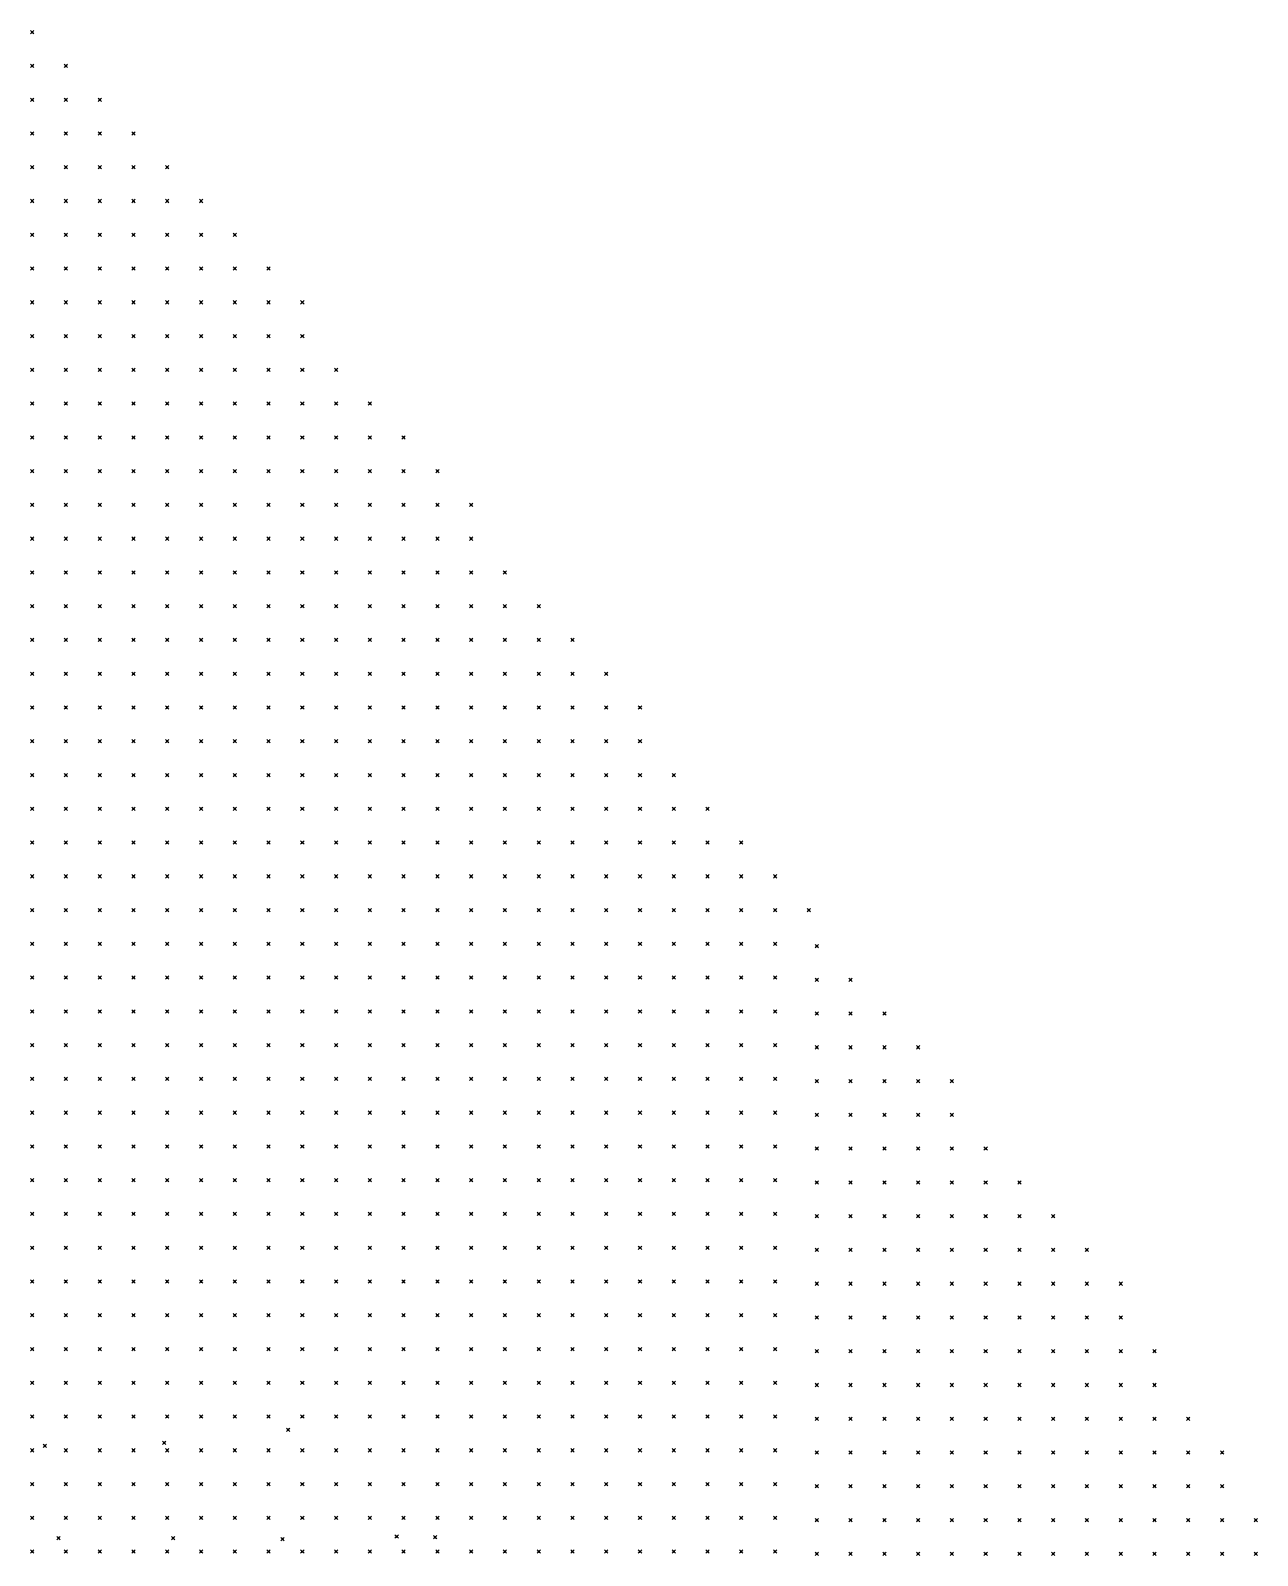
# Model space of a CAD drawing. Header units: metres. Extents: x 441556 to 446409, y 432338 to 461058.
# Drawn here: x 445850 to 445959, y 439058.6 to 439194.1 of the extents above; entities that cross this region are included whole.
import ezdxf

# ---------------------------------------------------------------- set-up
doc = ezdxf.new("R2010")
doc.units = ezdxf.units.M
doc.header["$MEASUREMENT"] = 0
doc.header["$PDMODE"] = 35
doc.header["$PDSIZE"] = 0.15
doc.layers.add('DTM-NOK-RevN_LIDAR_co_lidar', color=91, linetype='Continuous', lineweight=0)
doc.layers.add('DTM-NOK-RevN_RTK', color=32, linetype='Continuous', lineweight=0)

msp = doc.modelspace()

# ---------------------------------------------------------------- linework, layer by layer
at = {"layer": 'DTM-NOK-RevN_LIDAR_co_lidar'}
for p in [(445850.157, 439193.952, 367.745), (445850.157, 439190.953, 366.067), (445853.157, 439190.953, 367.275), (445850.157, 439187.953, 364.415), (445853.157, 439187.953, 365.574), (445856.156, 439187.953, 366.765), (445850.157, 439184.954, 362.992), (445853.157, 439184.954, 364.123), (445856.156, 439184.954, 365.064), (445859.155, 439184.954, 365.436), (445850.157, 439181.955, 361.779), (445853.157, 439181.955, 362.748), (445856.156, 439181.955, 362.924), (445859.155, 439181.955, 363.05), (445862.155, 439181.955, 363.469), (445850.157, 439178.955, 360.212), (445853.157, 439178.955, 360.657), (445856.156, 439178.955, 360.985), (445859.155, 439178.955, 361.769), (445862.155, 439178.955, 363.113), (445865.154, 439178.955, 364.659), (445850.157, 439175.956, 359.019), (445853.157, 439175.956, 359.575), (445856.156, 439175.956, 360.311), (445859.155, 439175.956, 361.822), (445862.155, 439175.956, 363.299), (445865.154, 439175.956, 364.936), (445868.153, 439175.956, 365.342), (445850.157, 439172.957, 358.274), (445853.157, 439172.957, 359.131), (445856.156, 439172.957, 360.231), (445859.155, 439172.957, 361.479), (445862.155, 439172.957, 362.907), (445865.154, 439172.957, 364.111), (445868.153, 439172.957, 364.302), (445871.153, 439172.957, 364.006), (445850.157, 439169.957, 358.051), (445853.157, 439169.957, 358.826), (445856.156, 439169.957, 359.724), (445859.155, 439169.957, 360.763), (445862.155, 439169.957, 362.059), (445865.154, 439169.957, 362.99), (445868.153, 439169.957, 363.108), (445871.153, 439169.957, 363.134), (445874.152, 439169.957, 363.794), (445850.157, 439166.958, 357.267), (445853.157, 439166.958, 358.06), (445856.156, 439166.958, 359.138), (445859.155, 439166.958, 360.276), (445862.155, 439166.958, 361.165), (445865.154, 439166.958, 361.849), (445868.153, 439166.958, 361.778), (445871.153, 439166.958, 362.077), (445874.152, 439166.958, 362.672), (445850.157, 439163.958, 356.424), (445853.157, 439163.958, 357.467), (445856.156, 439163.958, 358.808), (445859.155, 439163.958, 359.789), (445862.155, 439163.958, 360.349), (445865.154, 439163.958, 360.585), (445868.153, 439163.958, 360.601), (445871.153, 439163.958, 360.842), (445874.152, 439163.958, 361.374), (445877.151, 439163.958, 362.081), (445850.157, 439160.959, 355.911), (445853.157, 439160.959, 357.056), (445856.156, 439160.959, 358.192), (445859.155, 439160.959, 358.787), (445862.155, 439160.959, 359.236), (445865.154, 439160.959, 359.293), (445868.153, 439160.959, 359.439), (445871.153, 439160.959, 359.699), (445874.152, 439160.959, 360.272), (445877.151, 439160.959, 360.999), (445880.151, 439160.959, 361.511), (445850.157, 439157.96, 355.556), (445853.157, 439157.96, 356.4), (445856.156, 439157.96, 357.179), (445859.155, 439157.96, 357.491), (445862.155, 439157.96, 357.927), (445865.154, 439157.96, 358.101), (445868.153, 439157.96, 358.284), (445871.153, 439157.96, 358.676), (445874.152, 439157.96, 359.321), (445877.151, 439157.96, 359.956), (445880.151, 439157.96, 360.435), (445883.15, 439157.96, 361.053), (445850.157, 439154.96, 354.971), (445853.157, 439154.96, 355.54), (445856.156, 439154.96, 356.139), (445859.155, 439154.96, 356.426), (445862.155, 439154.96, 356.706), (445865.154, 439154.96, 356.998), (445868.153, 439154.96, 357.285), (445871.153, 439154.96, 357.713), (445874.152, 439154.96, 358.323), (445877.151, 439154.96, 358.937), (445880.151, 439154.96, 359.45), (445883.15, 439154.96, 360.044), (445886.149, 439154.96, 360.767), (445850.157, 439151.961, 354.139), (445853.157, 439151.961, 354.685), (445856.156, 439151.961, 355.202), (445859.155, 439151.961, 355.535), (445862.155, 439151.961, 355.718), (445865.154, 439151.961, 356.05), (445868.153, 439151.961, 356.438), (445871.153, 439151.961, 356.932), (445874.152, 439151.961, 357.465), (445877.151, 439151.961, 358.05), (445880.151, 439151.961, 358.621), (445883.15, 439151.961, 359.253), (445886.149, 439151.961, 359.972), (445889.149, 439151.961, 360.827), (445850.157, 439148.962, 353.198), (445853.157, 439148.962, 353.755), (445856.156, 439148.962, 354.275), (445859.155, 439148.962, 354.642), (445862.155, 439148.962, 354.923), (445865.154, 439148.962, 355.307), (445868.153, 439148.962, 355.735), (445871.153, 439148.962, 356.328), (445874.152, 439148.962, 356.853), (445877.151, 439148.962, 357.438), (445880.151, 439148.962, 358.062), (445883.15, 439148.962, 358.795), (445886.149, 439148.962, 359.517), (445889.149, 439148.962, 360.291), (445850.157, 439145.962, 352.276), (445853.157, 439145.962, 352.887), (445856.156, 439145.962, 353.519), (445859.155, 439145.962, 353.881), (445862.155, 439145.962, 354.324), (445865.154, 439145.962, 354.78), (445868.153, 439145.962, 355.29), (445871.153, 439145.962, 355.88), (445874.152, 439145.962, 356.413), (445877.151, 439145.962, 357.057), (445880.151, 439145.962, 357.765), (445883.15, 439145.962, 358.571), (445886.149, 439145.962, 359.381), (445889.149, 439145.962, 360.138), (445892.148, 439145.962, 360.75), (445850.157, 439142.963, 351.584), (445853.157, 439142.963, 352.296), (445856.156, 439142.963, 352.918), (445859.155, 439142.963, 353.416), (445862.155, 439142.963, 353.941), (445865.154, 439142.963, 354.422), (445868.153, 439142.963, 355.023), (445871.153, 439142.963, 355.585), (445874.152, 439142.963, 356.132), (445877.151, 439142.963, 356.8), (445880.151, 439142.963, 357.592), (445883.15, 439142.963, 358.419), (445886.149, 439142.963, 359.281), (445889.149, 439142.963, 359.889), (445892.148, 439142.963, 360.249), (445895.147, 439142.963, 360.724), (445850.157, 439139.964, 351.201), (445853.157, 439139.964, 351.855), (445856.156, 439139.964, 352.344), (445859.155, 439139.964, 353.098), (445862.155, 439139.964, 353.525), (445865.154, 439139.964, 354.029), (445868.153, 439139.964, 354.639), (445871.153, 439139.964, 355.235), (445874.152, 439139.964, 355.862), (445877.151, 439139.964, 356.664), (445880.151, 439139.964, 357.454), (445883.15, 439139.964, 358.251), (445886.149, 439139.964, 358.824), (445889.149, 439139.964, 359.073), (445892.148, 439139.964, 359.406), (445895.147, 439139.964, 360.049), (445898.147, 439139.964, 360.854), (445850.157, 439136.964, 350.967), (445853.157, 439136.964, 351.541), (445856.156, 439136.964, 352.082), (445859.155, 439136.964, 352.576), (445862.155, 439136.964, 352.99), (445865.154, 439136.964, 353.559), (445868.153, 439136.964, 354.155), (445871.153, 439136.964, 354.868), (445874.152, 439136.964, 355.537), (445877.151, 439136.964, 356.41), (445880.151, 439136.964, 357.119), (445883.15, 439136.964, 357.732), (445886.149, 439136.964, 358.134), (445889.149, 439136.964, 358.159), (445892.148, 439136.964, 358.591), (445895.147, 439136.964, 359.702), (445898.147, 439136.964, 360.986), (445901.146, 439136.964, 362.243), (445850.157, 439133.965, 350.54), (445853.157, 439133.965, 351.056), (445856.156, 439133.965, 351.595), (445859.155, 439133.965, 352.067), (445862.155, 439133.965, 352.549), (445865.154, 439133.965, 353.113), (445868.153, 439133.965, 353.784), (445871.153, 439133.965, 354.552), (445874.152, 439133.965, 355.195), (445877.151, 439133.965, 355.842), (445880.151, 439133.965, 356.564), (445883.15, 439133.965, 357.138), (445886.149, 439133.965, 357.541), (445889.149, 439133.965, 357.328), (445892.148, 439133.965, 357.573), (445895.147, 439133.965, 358.894), (445898.147, 439133.965, 360.6), (445901.146, 439133.965, 362.375), (445904.145, 439133.965, 363.822), (445850.157, 439130.966, 350.05), (445853.157, 439130.966, 350.52), (445856.156, 439130.966, 351.083), (445859.155, 439130.966, 351.508), (445862.155, 439130.966, 352.094), (445865.154, 439130.966, 352.736), (445868.153, 439130.966, 353.418), (445871.153, 439130.966, 354.127), (445874.152, 439130.966, 354.766), (445877.151, 439130.966, 355.382), (445880.151, 439130.966, 355.997), (445883.15, 439130.966, 356.542), (445886.149, 439130.966, 356.832), (445889.149, 439130.966, 356.408), (445892.148, 439130.966, 356.543), (445895.147, 439130.966, 357.691), (445898.147, 439130.966, 359.126), (445901.146, 439130.966, 360.895), (445904.145, 439130.966, 362.652), (445850.157, 439127.966, 349.56), (445853.157, 439127.966, 349.895), (445856.156, 439127.966, 350.389), (445859.155, 439127.966, 350.988), (445862.155, 439127.966, 351.751), (445865.154, 439127.966, 352.479), (445868.153, 439127.966, 353.078), (445871.153, 439127.966, 353.851), (445874.152, 439127.966, 354.467), (445877.151, 439127.966, 355.097), (445880.151, 439127.966, 355.514), (445883.15, 439127.966, 355.915), (445886.149, 439127.966, 355.764), (445889.149, 439127.966, 355.284), (445892.148, 439127.966, 355.683), (445895.147, 439127.966, 356.767), (445898.147, 439127.966, 357.879), (445901.146, 439127.966, 359.382), (445904.145, 439127.966, 361.271), (445907.145, 439127.966, 363.321), (445850.157, 439124.967, 349.042), (445853.157, 439124.967, 349.404), (445856.156, 439124.967, 349.958), (445859.155, 439124.967, 350.768), (445862.155, 439124.967, 351.477), (445865.154, 439124.967, 352.07), (445868.153, 439124.967, 352.773), (445871.153, 439124.967, 353.404), (445874.152, 439124.967, 354.156), (445877.151, 439124.967, 354.6), (445880.151, 439124.967, 354.755), (445883.15, 439124.967, 355.047), (445886.149, 439124.967, 354.723), (445889.149, 439124.967, 354.245), (445892.148, 439124.967, 354.74), (445895.147, 439124.967, 355.854), (445898.147, 439124.967, 357.097), (445901.146, 439124.967, 358.617), (445904.145, 439124.967, 360.17), (445907.145, 439124.967, 361.95), (445910.144, 439124.967, 363.868), (445850.157, 439121.968, 348.609), (445853.157, 439121.968, 349.187), (445856.156, 439121.968, 349.744), (445859.155, 439121.968, 350.489), (445862.155, 439121.968, 351.121), (445865.154, 439121.968, 351.685), (445868.153, 439121.968, 352.297), (445871.153, 439121.968, 353.075), (445874.152, 439121.968, 353.722), (445877.151, 439121.968, 353.924), (445880.151, 439121.968, 353.974), (445883.15, 439121.968, 354.189), (445886.149, 439121.968, 353.947), (445889.149, 439121.968, 353.448), (445892.148, 439121.968, 353.759), (445895.147, 439121.968, 354.773), (445898.147, 439121.968, 355.935), (445901.146, 439121.968, 357.407), (445904.145, 439121.968, 359.058), (445907.145, 439121.968, 360.702), (445910.144, 439121.968, 362.435), (445913.143, 439121.968, 364.293), (445850.157, 439118.968, 348.379), (445853.157, 439118.968, 349.015), (445856.156, 439118.968, 349.425), (445859.155, 439118.968, 350.236), (445862.155, 439118.968, 350.857), (445865.154, 439118.968, 351.361), (445868.153, 439118.968, 352.073), (445871.153, 439118.968, 352.646), (445874.152, 439118.968, 352.996), (445877.151, 439118.968, 353.046), (445880.151, 439118.968, 353.058), (445883.15, 439118.968, 353.22), (445886.149, 439118.968, 352.991), (445889.149, 439118.968, 352.755), (445892.148, 439118.968, 353.057), (445895.147, 439118.968, 353.567), (445898.147, 439118.968, 354.48), (445901.146, 439118.968, 356.269), (445904.145, 439118.968, 358.022), (445907.145, 439118.968, 359.246), (445910.144, 439118.968, 360.912), (445913.143, 439118.968, 362.731), (445916.143, 439118.968, 364.796), (445850.157, 439115.969, 348.129), (445853.157, 439115.969, 348.554), (445856.156, 439115.969, 348.79), (445859.155, 439115.969, 349.666), (445862.155, 439115.969, 350.181), (445865.154, 439115.969, 350.843), (445868.153, 439115.969, 351.545), (445871.153, 439115.969, 352.039), (445874.152, 439115.969, 352.071), (445877.151, 439115.969, 351.96), (445880.151, 439115.969, 352.082), (445883.15, 439115.969, 352.183), (445886.149, 439115.969, 351.999), (445889.149, 439115.969, 351.973), (445892.148, 439115.969, 352.314), (445895.147, 439115.969, 352.777), (445898.147, 439115.969, 353.518), (445901.146, 439115.969, 354.786), (445904.145, 439115.969, 356.359), (445907.145, 439115.969, 358.082), (445910.144, 439115.969, 359.834), (445913.143, 439115.969, 361.6), (445916.143, 439115.969, 363.353), (445919.142, 439115.969, 365.695), (445850.157, 439112.97, 347.533), (445853.157, 439112.97, 348.021), (445856.156, 439112.97, 348.377), (445859.155, 439112.97, 349.07), (445862.155, 439112.97, 349.611), (445865.154, 439112.97, 350.288), (445868.153, 439112.97, 350.716), (445871.153, 439112.97, 351.122), (445874.152, 439112.97, 351.079), (445877.151, 439112.97, 351.068), (445880.151, 439112.97, 351.159), (445883.15, 439112.97, 350.989), (445886.149, 439112.97, 350.945), (445889.149, 439112.97, 351.303), (445892.148, 439112.97, 351.722), (445895.147, 439112.97, 352.167), (445898.147, 439112.97, 352.883), (445901.146, 439112.97, 353.88), (445904.145, 439112.97, 355.189), (445907.145, 439112.97, 356.78), (445910.144, 439112.97, 358.501), (445913.143, 439112.97, 360.181), (445916.143, 439112.97, 361.945), (445919.852, 439112.775, 364.844), (445850.157, 439109.97, 347.153), (445853.157, 439109.97, 347.555), (445856.156, 439109.97, 347.871), (445859.155, 439109.97, 348.509), (445862.155, 439109.97, 349.069), (445865.154, 439109.97, 349.595), (445868.153, 439109.97, 349.907), (445871.153, 439109.97, 350.111), (445874.152, 439109.97, 350.153), (445877.151, 439109.97, 350.154), (445880.151, 439109.97, 350.117), (445883.15, 439109.97, 349.995), (445886.149, 439109.97, 350.18), (445889.149, 439109.97, 350.716), (445892.148, 439109.97, 351.022), (445895.147, 439109.97, 351.262), (445898.147, 439109.97, 351.913), (445901.146, 439109.97, 352.745), (445904.145, 439109.97, 353.788), (445907.145, 439109.97, 355.35), (445910.144, 439109.97, 357.16), (445913.143, 439109.97, 358.81), (445916.143, 439109.97, 360.573), (445919.852, 439109.776, 363.228), (445922.851, 439109.776, 365.335), (445850.157, 439106.971, 346.753), (445853.157, 439106.971, 347.214), (445856.156, 439106.971, 347.433), (445859.155, 439106.971, 348.115), (445862.155, 439106.971, 348.443), (445865.154, 439106.971, 348.751), (445868.153, 439106.971, 348.958), (445871.153, 439106.971, 349.136), (445874.152, 439106.971, 349.243), (445877.151, 439106.971, 349.322), (445880.151, 439106.971, 349.217), (445883.15, 439106.971, 349.137), (445886.149, 439106.971, 349.379), (445889.149, 439106.971, 349.891), (445892.148, 439106.971, 350.207), (445895.147, 439106.971, 350.394), (445898.147, 439106.971, 350.821), (445901.146, 439106.971, 351.453), (445904.145, 439106.971, 352.482), (445907.145, 439106.971, 354.113), (445910.144, 439106.971, 355.89), (445913.143, 439106.971, 357.641), (445916.143, 439106.971, 359.579), (445919.852, 439106.777, 362.488), (445922.851, 439106.777, 364.145), (445925.85, 439106.777, 366.164), (445850.157, 439103.972, 345.974), (445853.157, 439103.972, 346.362), (445856.156, 439103.972, 347.037), (445859.155, 439103.972, 347.509), (445862.155, 439103.972, 347.522), (445865.154, 439103.972, 347.741), (445868.153, 439103.972, 347.995), (445871.153, 439103.972, 348.191), (445874.152, 439103.972, 348.287), (445877.151, 439103.972, 348.395), (445880.151, 439103.972, 348.506), (445883.15, 439103.972, 348.41), (445886.149, 439103.972, 348.589), (445889.149, 439103.972, 349.016), (445892.148, 439103.972, 349.283), (445895.147, 439103.972, 349.411), (445898.147, 439103.972, 349.649), (445901.146, 439103.972, 350.271), (445904.145, 439103.972, 351.536), (445907.145, 439103.972, 353.224), (445910.144, 439103.972, 354.864), (445913.143, 439103.972, 356.472), (445916.143, 439103.972, 358.274), (445919.852, 439103.777, 361.84), (445922.851, 439103.777, 362.521), (445925.85, 439103.777, 363.848), (445928.85, 439103.777, 365.011), (445850.157, 439100.972, 345.188), (445853.157, 439100.972, 345.782), (445856.156, 439100.972, 346.376), (445859.155, 439100.972, 346.622), (445862.155, 439100.972, 346.659), (445865.154, 439100.972, 346.835), (445868.153, 439100.972, 347.045), (445871.153, 439100.972, 347.304), (445874.152, 439100.972, 347.436), (445877.151, 439100.972, 347.511), (445880.151, 439100.972, 347.72), (445883.15, 439100.972, 347.604), (445886.149, 439100.972, 347.687), (445889.149, 439100.972, 348.136), (445892.148, 439100.972, 348.426), (445895.147, 439100.972, 348.494), (445898.147, 439100.972, 348.638), (445901.146, 439100.972, 349.112), (445904.145, 439100.972, 350.404), (445907.145, 439100.972, 352.315), (445910.144, 439100.972, 353.683), (445913.143, 439100.972, 355.448), (445916.143, 439100.972, 356.969), (445919.852, 439100.778, 360.367), (445922.851, 439100.778, 361.566), (445925.85, 439100.778, 362.248), (445928.85, 439100.778, 363.256), (445931.849, 439100.778, 365.767), (445850.157, 439097.973, 344.57), (445853.157, 439097.973, 345.276), (445856.156, 439097.973, 345.723), (445859.155, 439097.973, 345.891), (445862.155, 439097.973, 345.845), (445865.154, 439097.973, 346.004), (445868.153, 439097.973, 346.123), (445871.153, 439097.973, 346.45), (445874.152, 439097.973, 346.643), (445877.151, 439097.973, 346.766), (445880.151, 439097.973, 347.019), (445883.15, 439097.973, 346.984), (445886.149, 439097.973, 346.968), (445889.149, 439097.973, 347.294), (445892.148, 439097.973, 347.519), (445895.147, 439097.973, 347.559), (445898.147, 439097.973, 347.811), (445901.146, 439097.973, 348.406), (445904.145, 439097.973, 349.448), (445907.145, 439097.973, 350.852), (445910.144, 439097.973, 352.347), (445913.143, 439097.973, 353.898), (445916.143, 439097.973, 355.577), (445919.852, 439097.779, 359.102), (445922.851, 439097.779, 360.004), (445925.85, 439097.779, 361.507), (445928.85, 439097.779, 362.314), (445931.849, 439097.779, 365.004), (445850.157, 439094.974, 344.279), (445853.157, 439094.974, 344.77), (445856.156, 439094.974, 345.077), (445859.155, 439094.974, 345.297), (445862.155, 439094.974, 345.084), (445865.154, 439094.974, 345.229), (445868.153, 439094.974, 345.369), (445871.153, 439094.974, 345.641), (445874.152, 439094.974, 345.851), (445877.151, 439094.974, 346.037), (445880.151, 439094.974, 346.213), (445883.15, 439094.974, 346.063), (445886.149, 439094.974, 346.238), (445889.149, 439094.974, 346.547), (445892.148, 439094.974, 346.615), (445895.147, 439094.974, 346.617), (445898.147, 439094.974, 346.768), (445901.146, 439094.974, 347.349), (445904.145, 439094.974, 348.406), (445907.145, 439094.974, 349.615), (445910.144, 439094.974, 351.016), (445913.143, 439094.974, 352.347), (445916.143, 439094.974, 354.209), (445919.852, 439094.779, 356.213), (445922.851, 439094.779, 358.332), (445925.85, 439094.779, 359.457), (445928.85, 439094.779, 361.691), (445931.849, 439094.779, 364.297), (445934.849, 439094.779, 365.516), (445850.157, 439091.974, 343.862), (445853.157, 439091.974, 344.223), (445856.156, 439091.974, 344.188), (445859.155, 439091.974, 344.549), (445862.155, 439091.974, 344.478), (445865.154, 439091.974, 344.458), (445868.153, 439091.974, 344.696), (445871.153, 439091.974, 344.918), (445874.152, 439091.974, 345.024), (445877.151, 439091.974, 345.143), (445880.151, 439091.974, 345.241), (445883.15, 439091.974, 345.126), (445886.149, 439091.974, 345.483), (445889.149, 439091.974, 345.722), (445892.148, 439091.974, 345.656), (445895.147, 439091.974, 345.64), (445898.147, 439091.974, 345.653), (445901.146, 439091.974, 346.019), (445904.145, 439091.974, 347.057), (445907.145, 439091.974, 348.49), (445910.144, 439091.974, 349.726), (445913.143, 439091.974, 351.091), (445916.143, 439091.974, 352.932), (445919.852, 439091.78, 354.637), (445922.851, 439091.78, 356.327), (445925.85, 439091.78, 357.471), (445928.85, 439091.78, 359.724), (445931.849, 439091.78, 364.09), (445934.849, 439091.78, 366.61), (445937.848, 439091.78, 367.923), (445850.157, 439088.975, 343.381), (445853.157, 439088.975, 343.5), (445856.156, 439088.975, 343.397), (445859.155, 439088.975, 343.79), (445862.155, 439088.975, 343.865), (445865.154, 439088.975, 343.759), (445868.153, 439088.975, 344.038), (445871.153, 439088.975, 344.224), (445874.152, 439088.975, 344.259), (445877.151, 439088.975, 344.297), (445880.151, 439088.975, 344.242), (445883.15, 439088.975, 344.374), (445886.149, 439088.975, 344.725), (445889.149, 439088.975, 344.868), (445892.148, 439088.975, 344.78), (445895.147, 439088.975, 344.695), (445898.147, 439088.975, 344.666), (445901.146, 439088.975, 344.964), (445904.145, 439088.975, 345.999), (445907.145, 439088.975, 347.455), (445910.144, 439088.975, 348.649), (445913.143, 439088.975, 350.053), (445916.143, 439088.975, 351.519), (445919.852, 439088.78, 353.319), (445922.851, 439088.78, 355.003), (445925.85, 439088.78, 356.268), (445928.85, 439088.78, 359.617), (445931.849, 439088.78, 363.725), (445934.849, 439088.78, 367.517), (445937.848, 439088.78, 368.253), (445940.847, 439088.78, 368.501), (445850.157, 439085.976, 342.755), (445853.157, 439085.976, 342.796), (445856.156, 439085.976, 342.875), (445859.155, 439085.976, 343.227), (445862.155, 439085.976, 343.26), (445865.154, 439085.976, 343.13), (445868.153, 439085.976, 343.324), (445871.153, 439085.976, 343.439), (445874.152, 439085.976, 343.453), (445877.151, 439085.976, 343.528), (445880.151, 439085.976, 343.461), (445883.15, 439085.976, 343.794), (445886.149, 439085.976, 344.068), (445889.149, 439085.976, 344.116), (445892.148, 439085.976, 343.98), (445895.147, 439085.976, 343.808), (445898.147, 439085.976, 343.795), (445901.146, 439085.976, 344.018), (445904.145, 439085.976, 344.749), (445907.145, 439085.976, 346.005), (445910.144, 439085.976, 347.685), (445913.143, 439085.976, 348.86), (445916.143, 439085.976, 350.163), (445919.852, 439085.781, 351.47), (445922.851, 439085.781, 353.904), (445925.85, 439085.781, 356.453), (445928.85, 439085.781, 360.509), (445931.849, 439085.781, 363.933), (445934.849, 439085.781, 366.875), (445937.848, 439085.781, 368.287), (445940.847, 439085.781, 368.355), (445943.847, 439085.781, 367.893), (445850.157, 439082.976, 341.925), (445853.157, 439082.976, 342.205), (445856.156, 439082.976, 342.405), (445859.155, 439082.976, 342.699), (445862.155, 439082.976, 342.729), (445865.154, 439082.976, 342.486), (445868.153, 439082.976, 342.59), (445871.153, 439082.976, 342.656), (445874.152, 439082.976, 342.673), (445877.151, 439082.976, 342.796), (445880.151, 439082.976, 342.941), (445883.15, 439082.976, 343.196), (445886.149, 439082.976, 343.377), (445889.149, 439082.976, 343.402), (445892.148, 439082.976, 343.21), (445895.147, 439082.976, 343.049), (445898.147, 439082.976, 343.045), (445901.146, 439082.976, 343.106), (445904.145, 439082.976, 343.544), (445907.145, 439082.976, 344.438), (445910.144, 439082.976, 345.928), (445913.143, 439082.976, 347.414), (445916.143, 439082.976, 348.926), (445919.852, 439082.782, 349.706), (445922.851, 439082.782, 353.068), (445925.85, 439082.782, 357.641), (445928.85, 439082.782, 360.512), (445931.849, 439082.782, 363.601), (445934.849, 439082.782, 365.688), (445937.848, 439082.782, 369.798), (445940.847, 439082.782, 368.737), (445943.847, 439082.782, 368.137), (445946.846, 439082.782, 368.778), (445850.157, 439079.977, 341.236), (445853.157, 439079.977, 341.569), (445856.156, 439079.977, 341.848), (445859.155, 439079.977, 342.042), (445862.155, 439079.977, 342.085), (445865.154, 439079.977, 341.861), (445868.153, 439079.977, 341.88), (445871.153, 439079.977, 341.939), (445874.152, 439079.977, 342.063), (445877.151, 439079.977, 342.123), (445880.151, 439079.977, 342.499), (445883.15, 439079.977, 342.54), (445886.149, 439079.977, 342.557), (445889.149, 439079.977, 342.632), (445892.148, 439079.977, 342.509), (445895.147, 439079.977, 342.367), (445898.147, 439079.977, 342.277), (445901.146, 439079.977, 342.332), (445904.145, 439079.977, 342.858), (445907.145, 439079.977, 343.447), (445910.144, 439079.977, 344.285), (445913.143, 439079.977, 346.319), (445916.143, 439079.977, 347.805), (445919.852, 439079.782, 347.889), (445922.851, 439079.782, 351.737), (445925.85, 439079.782, 357.869), (445928.85, 439079.782, 359.133), (445931.849, 439079.782, 361.597), (445934.849, 439079.782, 364.834), (445937.848, 439079.782, 367.375), (445940.847, 439079.782, 369.675), (445943.847, 439079.782, 369.947), (445946.846, 439079.782, 369.978), (445850.157, 439076.978, 340.593), (445853.157, 439076.978, 340.874), (445856.156, 439076.978, 341.184), (445859.155, 439076.978, 341.35), (445862.155, 439076.978, 341.353), (445865.154, 439076.978, 341.242), (445868.153, 439076.978, 341.199), (445871.153, 439076.978, 341.225), (445874.152, 439076.978, 341.432), (445877.151, 439076.978, 341.508), (445880.151, 439076.978, 341.908), (445883.15, 439076.978, 341.891), (445886.149, 439076.978, 341.785), (445889.149, 439076.978, 341.858), (445892.148, 439076.978, 341.813), (445895.147, 439076.978, 341.584), (445898.147, 439076.978, 341.395), (445901.146, 439076.978, 341.492), (445904.145, 439076.978, 341.863), (445907.145, 439076.978, 342.408), (445910.144, 439076.978, 343.642), (445913.143, 439076.978, 345.467), (445916.143, 439076.978, 347.043), (445919.852, 439076.783, 347.006), (445922.851, 439076.783, 348.41), (445925.85, 439076.783, 354.522), (445928.85, 439076.783, 358.672), (445931.849, 439076.783, 360.805), (445934.849, 439076.783, 362.891), (445937.848, 439076.783, 365.847), (445940.847, 439076.783, 368.727), (445943.847, 439076.783, 370.421), (445946.846, 439076.783, 371.043), (445949.845, 439076.783, 371.015), (445850.157, 439073.978, 339.815), (445853.157, 439073.978, 340.16), (445856.156, 439073.978, 340.507), (445859.155, 439073.978, 340.745), (445862.155, 439073.978, 340.76), (445865.154, 439073.978, 340.625), (445868.153, 439073.978, 340.666), (445871.153, 439073.978, 340.616), (445874.152, 439073.978, 340.791), (445877.151, 439073.978, 341.062), (445880.151, 439073.978, 341.179), (445883.15, 439073.978, 341.087), (445886.149, 439073.978, 340.979), (445889.149, 439073.978, 341.079), (445892.148, 439073.978, 341.088), (445895.147, 439073.978, 340.807), (445898.147, 439073.978, 340.6), (445901.146, 439073.978, 340.645), (445904.145, 439073.978, 340.811), (445907.145, 439073.978, 341.297), (445910.144, 439073.978, 342.454), (445913.143, 439073.978, 344.469), (445916.143, 439073.978, 346.324), (445919.852, 439073.784, 347.037), (445922.851, 439073.784, 347.476), (445925.85, 439073.784, 348.983), (445928.85, 439073.784, 355.199), (445931.849, 439073.784, 359.994), (445934.849, 439073.784, 359.975), (445937.848, 439073.784, 361.786), (445940.847, 439073.784, 366.655), (445943.847, 439073.784, 368.901), (445946.846, 439073.784, 370.461), (445949.845, 439073.784, 368.953), (445850.157, 439070.979, 339.165), (445853.157, 439070.979, 339.495), (445856.156, 439070.979, 339.81), (445859.155, 439070.979, 340.152), (445862.155, 439070.979, 340.134), (445865.154, 439070.979, 340.072), (445868.153, 439070.979, 340.085), (445871.153, 439070.979, 340.051), (445874.152, 439070.979, 340.261), (445877.151, 439070.979, 340.525), (445880.151, 439070.979, 340.614), (445883.15, 439070.979, 340.466), (445886.149, 439070.979, 340.215), (445889.149, 439070.979, 340.196), (445892.148, 439070.979, 340.298), (445895.147, 439070.979, 340.097), (445898.147, 439070.979, 339.842), (445901.146, 439070.979, 339.875), (445904.145, 439070.979, 339.998), (445907.145, 439070.979, 340.507), (445910.144, 439070.979, 341.578), (445913.143, 439070.979, 343.606), (445916.143, 439070.979, 345.021), (445919.852, 439070.784, 346.884), (445922.851, 439070.784, 347.184), (445925.85, 439070.784, 347.127), (445928.85, 439070.784, 349.156), (445931.849, 439070.784, 358.388), (445934.849, 439070.784, 360.551), (445937.848, 439070.784, 360.803), (445940.847, 439070.784, 361.376), (445943.847, 439070.784, 364.917), (445946.846, 439070.784, 367.602), (445949.845, 439070.784, 367.116), (445952.845, 439070.784, 366.54), (445850.157, 439067.98, 338.509), (445853.157, 439067.98, 338.864), (445856.156, 439067.98, 339.049), (445859.155, 439067.98, 339.366), (445862.155, 439067.98, 339.299), (445865.154, 439067.98, 339.287), (445868.153, 439067.98, 339.325), (445871.153, 439067.98, 339.486), (445874.152, 439067.98, 339.686), (445877.151, 439067.98, 339.822), (445880.151, 439067.98, 339.827), (445883.15, 439067.98, 339.761), (445886.149, 439067.98, 339.564), (445889.149, 439067.98, 339.459), (445892.148, 439067.98, 339.531), (445895.147, 439067.98, 339.383), (445898.147, 439067.98, 339.073), (445901.146, 439067.98, 339.036), (445904.145, 439067.98, 339.131), (445907.145, 439067.98, 339.449), (445910.144, 439067.98, 340.318), (445913.143, 439067.98, 341.246), (445916.143, 439067.98, 342.775), (445919.852, 439067.785, 345.781), (445922.851, 439067.785, 346.722), (445925.85, 439067.785, 346.609), (445928.85, 439067.785, 348.324), (445931.849, 439067.785, 355.411), (445934.849, 439067.785, 359.578), (445937.848, 439067.785, 359.893), (445940.847, 439067.785, 360.658), (445943.847, 439067.785, 362.937), (445946.846, 439067.785, 365.332), (445949.845, 439067.785, 365.741), (445952.845, 439067.785, 365.779), (445955.844, 439067.785, 369.243), (445850.157, 439064.98, 337.963), (445853.157, 439064.98, 338.356), (445856.156, 439064.98, 338.391), (445859.155, 439064.98, 338.673), (445862.155, 439064.98, 338.685), (445865.154, 439064.98, 338.707), (445868.153, 439064.98, 338.79), (445871.153, 439064.98, 339.004), (445874.152, 439064.98, 339.132), (445877.151, 439064.98, 339.155), (445880.151, 439064.98, 339.137), (445883.15, 439064.98, 339.065), (445886.149, 439064.98, 338.901), (445889.149, 439064.98, 338.863), (445892.148, 439064.98, 338.867), (445895.147, 439064.98, 338.654), (445898.147, 439064.98, 338.445), (445901.146, 439064.98, 338.441), (445904.145, 439064.98, 338.449), (445907.145, 439064.98, 338.644), (445910.144, 439064.98, 339.249), (445913.143, 439064.98, 340.174), (445916.143, 439064.98, 340.986), (445919.852, 439064.785, 343.8), (445922.851, 439064.785, 345.324), (445925.85, 439064.785, 345.763), (445928.85, 439064.785, 346.21), (445931.849, 439064.785, 349.754), (445934.849, 439064.785, 354.831), (445937.848, 439064.785, 355.733), (445940.847, 439064.785, 355.757), (445943.847, 439064.785, 357.633), (445946.846, 439064.785, 360.373), (445949.845, 439064.785, 362.129), (445952.845, 439064.785, 363.28), (445955.844, 439064.785, 366.472), (445850.157, 439061.981, 337.489), (445853.157, 439061.981, 337.819), (445856.156, 439061.981, 337.761), (445859.155, 439061.981, 337.86), (445862.155, 439061.981, 337.952), (445865.154, 439061.981, 338.158), (445868.153, 439061.981, 338.336), (445871.153, 439061.981, 338.505), (445874.152, 439061.981, 338.509), (445877.151, 439061.981, 338.596), (445880.151, 439061.981, 338.506), (445883.15, 439061.981, 338.374), (445886.149, 439061.981, 338.162), (445889.149, 439061.981, 338.277), (445892.148, 439061.981, 338.366), (445895.147, 439061.981, 338.116), (445898.147, 439061.981, 337.928), (445901.146, 439061.981, 337.732), (445904.145, 439061.981, 337.525), (445907.145, 439061.981, 337.789), (445910.144, 439061.981, 338.287), (445913.143, 439061.981, 338.982), (445916.143, 439061.981, 339.775), (445919.852, 439061.786, 341.939), (445922.851, 439061.786, 344.041), (445925.85, 439061.786, 345.759), (445928.85, 439061.786, 345.47), (445931.849, 439061.786, 347.319), (445934.849, 439061.786, 350.458), (445937.848, 439061.786, 352.191), (445940.847, 439061.786, 353.24), (445943.847, 439061.786, 355.772), (445946.846, 439061.786, 358.816), (445949.845, 439061.786, 361.332), (445952.845, 439061.786, 360.546), (445955.844, 439061.786, 363.125), (445958.844, 439061.786, 366.058), (445850.157, 439058.981, 336.954), (445853.157, 439058.981, 337.137), (445856.156, 439058.981, 337.156), (445859.155, 439058.981, 337.187), (445862.155, 439058.981, 337.479), (445865.154, 439058.981, 337.687), (445868.153, 439058.981, 337.851), (445871.153, 439058.981, 337.893), (445874.152, 439058.981, 338.006), (445877.151, 439058.981, 338.062), (445880.151, 439058.981, 337.826), (445883.15, 439058.981, 337.64), (445886.149, 439058.981, 337.462), (445889.149, 439058.981, 337.339), (445892.148, 439058.981, 337.477), (445895.147, 439058.981, 337.553), (445898.147, 439058.981, 337.332), (445901.146, 439058.981, 337.084), (445904.145, 439058.981, 336.883), (445907.145, 439058.981, 337.007), (445910.144, 439058.981, 337.654), (445913.143, 439058.981, 337.786), (445916.143, 439058.981, 338.482), (445919.852, 439058.787, 342.195), (445922.851, 439058.787, 343.25), (445925.85, 439058.787, 343.863), (445928.85, 439058.787, 344.858), (445931.849, 439058.787, 346.599), (445934.849, 439058.787, 349.826), (445937.848, 439058.787, 350.472), (445940.847, 439058.787, 351.456), (445943.847, 439058.787, 354.876), (445946.846, 439058.787, 357.326), (445949.845, 439058.787, 359.865), (445952.845, 439058.787, 359.531), (445955.844, 439058.787, 361.366), (445958.844, 439058.787, 363.358)]:
    msp.add_point(p, dxfattribs=at)
at = {"layer": 'DTM-NOK-RevN_RTK'}
for p in [(445872.882, 439069.802, 340.044), (445851.282, 439068.378, 338.798), (445861.883, 439068.652, 339.567), (445852.505, 439060.183, 337.563), (445862.673, 439060.184, 337.688), (445872.401, 439060.095, 338.122), (445882.531, 439060.321, 338.009), (445885.94, 439060.253, 337.844)]:
    msp.add_point(p, dxfattribs=at)

doc.saveas('drawing.dxf')
